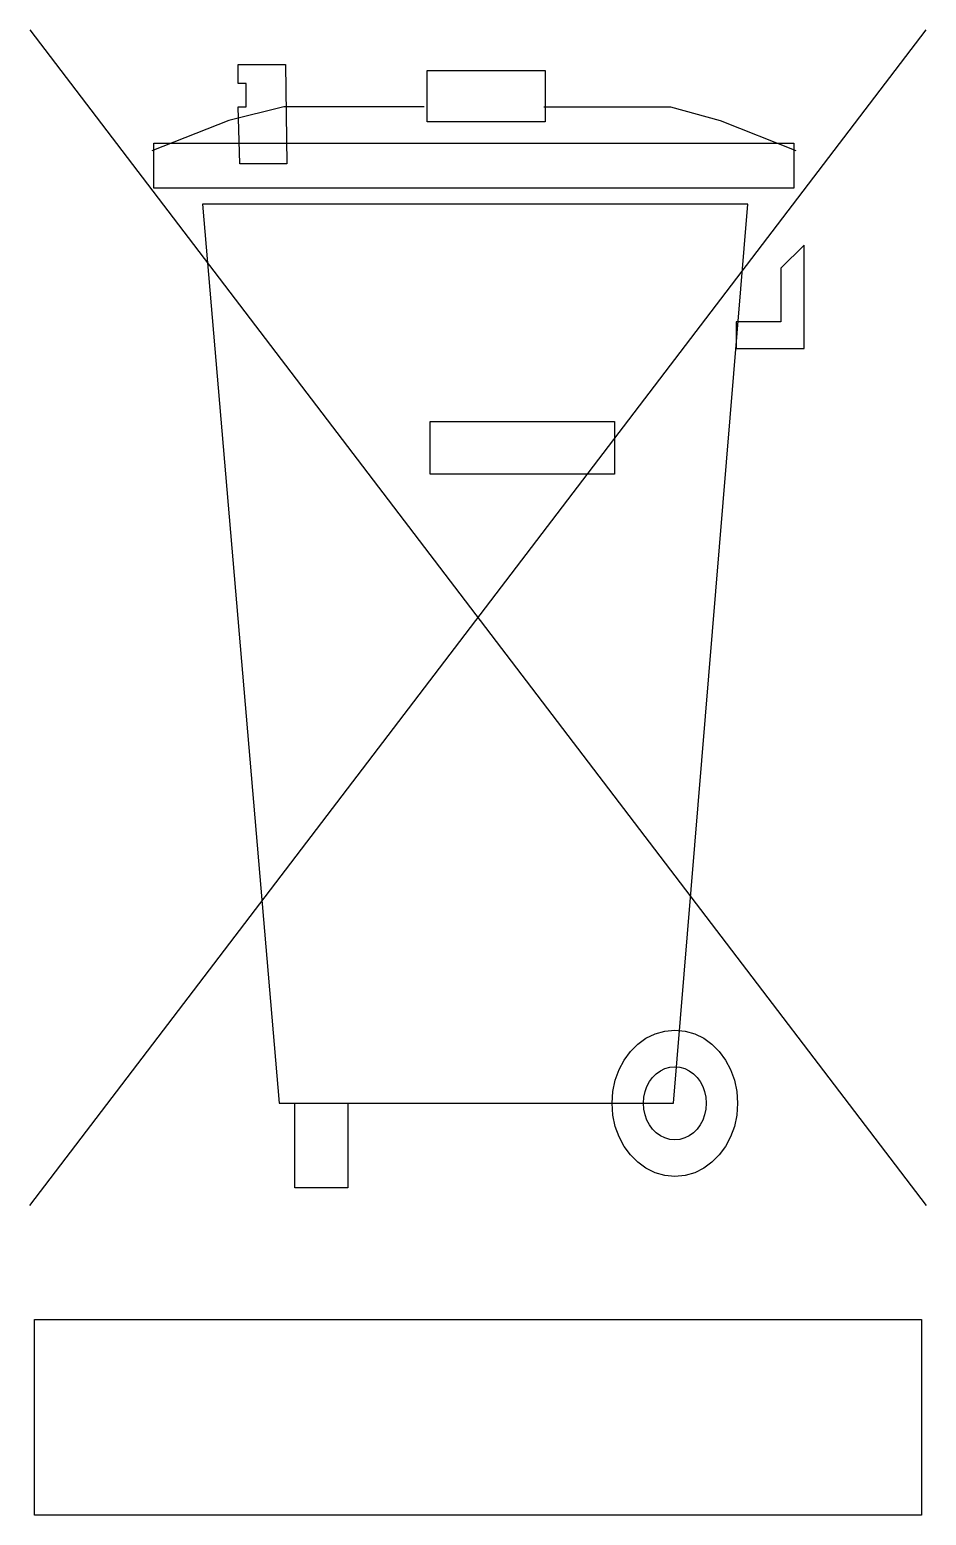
# Model space of a CAD drawing. Header units: inches. Extents: x 0.6 to 61.5, y 0.9 to 41.7.
# Drawn here: x 6.9607 to 7.1383, y 35.6524 to 35.9468 of the extents above; entities that cross this region are included whole.
import ezdxf

# ---------------------------------------------------------------- set-up
doc = ezdxf.new("R2010")
doc.units = ezdxf.units.IN
doc.header["$MEASUREMENT"] = 0
doc.layers.add('ARTWORK', color=2, linetype='Continuous')

msp = doc.modelspace()

# ---------------------------------------------------------------- linework, layer by layer
at = {"layer": 'ARTWORK'}
for points in [[(6.96067, 35.94681), (7.13832, 35.71385)], [(6.96067, 35.71384), (7.13832, 35.9468)], [(7.002, 35.93989), (7.01133, 35.93989), (7.01161, 35.92022), (7.00229, 35.92022), (7.002, 35.93151), (7.00355, 35.93151), (7.00355, 35.93614), (7.002, 35.93614), (7.002, 35.93989), (7.002, 35.93989)], [(7.002, 35.93989), (7.01133, 35.93989), (7.01161, 35.92022), (7.00229, 35.92022), (7.002, 35.93151), (7.00355, 35.93151), (7.00355, 35.93614), (7.002, 35.93614), (7.002, 35.93989), (7.002, 35.93989)], [(7.03941, 35.93875), (7.06277, 35.93875), (7.06277, 35.92857), (7.03941, 35.92857), (7.03941, 35.93875)], [(7.03882, 35.93152), (7.01103, 35.93152), (7.00015, 35.9288), (6.98488, 35.92283)], [(7.06254, 35.93152), (7.08763, 35.93152), (7.09746, 35.92885), (7.11246, 35.92285)], [(6.98527, 35.92435), (7.1121, 35.92435), (7.1121, 35.91542), (6.98527, 35.91542), (6.98527, 35.92435)], [(6.9949, 35.91225), (7.01007, 35.73409), (7.08821, 35.73409), (7.10297, 35.91225), (6.9949, 35.91225), (6.9949, 35.91225)], [(7.10063, 35.88364), (7.11413, 35.88364), (7.11413, 35.9041), (7.10949, 35.89957), (7.10949, 35.88892), (7.10063, 35.88892), (7.10063, 35.88364), (7.10063, 35.88364)], [(7.10063, 35.88364), (7.11413, 35.88364), (7.11413, 35.9041), (7.10949, 35.89957), (7.10949, 35.88892), (7.10063, 35.88892), (7.10063, 35.88364), (7.10063, 35.88364)], [(7.03999, 35.86917), (7.07653, 35.86917), (7.07653, 35.85875), (7.03999, 35.85875), (7.03999, 35.86917)], [(7.07606, 35.73409), (7.07606, 35.73409), (7.07623, 35.73645), (7.0767, 35.73868), (7.07745, 35.74076), (7.07846, 35.74266), (7.0797, 35.74435), (7.08115, 35.7458), (7.08278, 35.74697), (7.08457, 35.74785), (7.08649, 35.7484), (7.08851, 35.74859), (7.08851, 35.74859), (7.09052, 35.7484), (7.09244, 35.74785), (7.09422, 35.74697), (7.09585, 35.7458), (7.0973, 35.74435), (7.09854, 35.74266), (7.09955, 35.74076), (7.10031, 35.73868), (7.10078, 35.73645), (7.10094, 35.73409), (7.10094, 35.73409), (7.10078, 35.73174), (7.10031, 35.72951), (7.09955, 35.72743), (7.09854, 35.72553), (7.0973, 35.72384), (7.09585, 35.72239), (7.09422, 35.72121), (7.09244, 35.72033), (7.09052, 35.71978), (7.08851, 35.71959), (7.08851, 35.71959), (7.08649, 35.71978), (7.08457, 35.72033), (7.08278, 35.72121), (7.08115, 35.72239), (7.0797, 35.72384), (7.07846, 35.72553), (7.07745, 35.72743), (7.0767, 35.72951), (7.07623, 35.73174), (7.07606, 35.73409), (7.07606, 35.73409)], [(7.08228, 35.73409), (7.08228, 35.73409), (7.08236, 35.73527), (7.0826, 35.73639), (7.08297, 35.73743), (7.08348, 35.73838), (7.0841, 35.73922), (7.08483, 35.73995), (7.08564, 35.74053), (7.08654, 35.74097), (7.08749, 35.74125), (7.0885, 35.74134), (7.0885, 35.74134), (7.08951, 35.74125), (7.09046, 35.74097), (7.09136, 35.74053), (7.09217, 35.73995), (7.0929, 35.73922), (7.09352, 35.73838), (7.09403, 35.73743), (7.0944, 35.73639), (7.09464, 35.73527), (7.09472, 35.73409), (7.09472, 35.73409), (7.09464, 35.73292), (7.0944, 35.7318), (7.09403, 35.73076), (7.09352, 35.72981), (7.0929, 35.72897), (7.09217, 35.72824), (7.09136, 35.72765), (7.09046, 35.72721), (7.08951, 35.72694), (7.0885, 35.72684), (7.0885, 35.72684), (7.08749, 35.72694), (7.08654, 35.72721), (7.08564, 35.72765), (7.08483, 35.72824), (7.0841, 35.72897), (7.08348, 35.72981), (7.08297, 35.73076), (7.0826, 35.7318), (7.08236, 35.73292), (7.08228, 35.73409), (7.08228, 35.73409)], [(7.01317, 35.73409), (7.02367, 35.73409), (7.02367, 35.71731), (7.01317, 35.71731), (7.01317, 35.73409)], [(6.96164, 35.69127), (7.13734, 35.69127), (7.13734, 35.65245), (6.96164, 35.65245), (6.96164, 35.69127), (6.96164, 35.69127)]]:
    msp.add_lwpolyline(points, dxfattribs=at)

doc.saveas('drawing.dxf')
